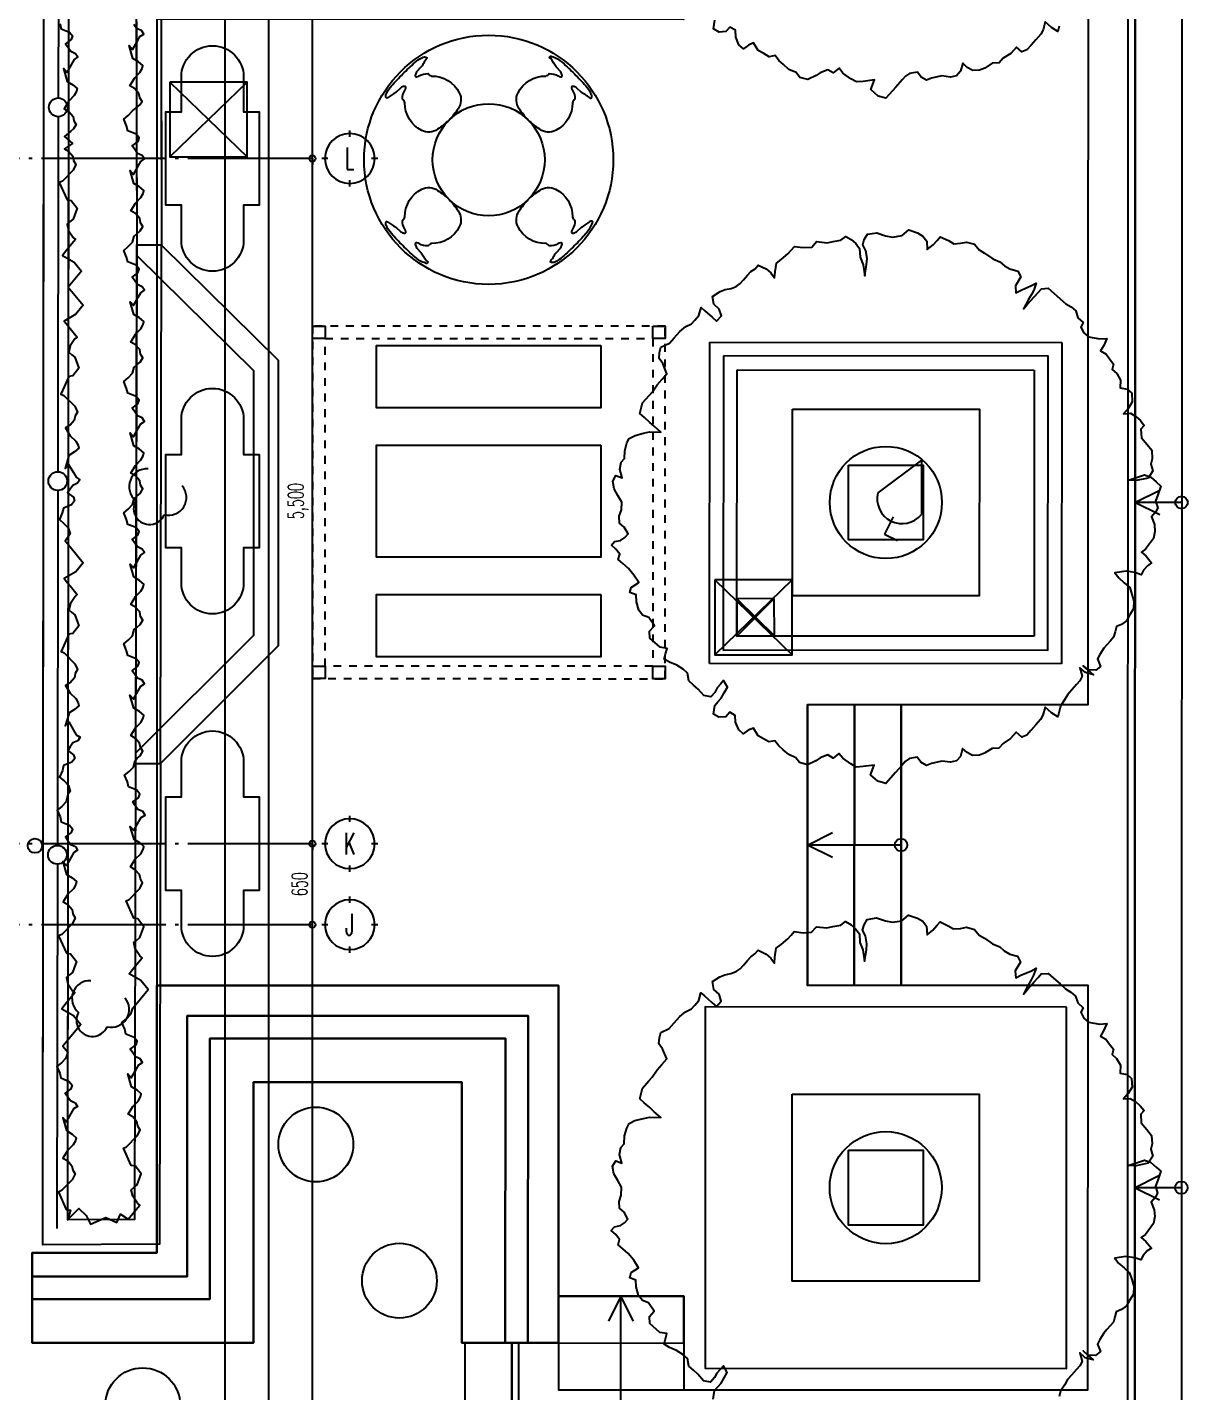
# Model space of a CAD drawing. Header units: millimetres. Extents: x -67913 to 128525, y -54442 to 63422.
# Drawn here: x 112546 to 121860, y -3749 to 7203 of the extents above; entities that cross this region are included whole.
import ezdxf
from ezdxf.enums import TextEntityAlignment as Align

# ---------------------------------------------------------------- set-up
doc = ezdxf.new("R2010")
doc.units = ezdxf.units.MM
doc.header["$LTSCALE"] = 500
doc.header["$PDMODE"] = 35
doc.linetypes.add('AXIS', pattern=[2.35, 2, -0.15, 0.05, -0.15])
doc.linetypes.add('HIDDEN2', pattern=[0.25, 0.125, -0.125])
doc.layers.get('0').update_dxf_attribs({"plot": 0})
for name, color, linetype in [('020KijnSn', 1, 'AXIS'), ('030KijnSp', 8, 'Continuous'), ('040KijunF', 7, 'Continuous'), ('090Gaikou', 5, 'Continuous')]:
    doc.layers.add(name, color=color, linetype=linetype)
doc.layers.add('HOJO', color=211, linetype='Continuous', plot=False)
doc.styles.add('Dim', font='simplex.shx', dxfattribs={"width": 0.6, "bigfont": 'extfont2.shx'})
doc.styles.get("Standard").update_dxf_attribs({"font": 'simplex.shx', "width": 0.7, "bigfont": 'extfont2.shx'})
doc.dimstyles.new('PRO1-50', dxfattribs={"dimscale": 50, "dimtxt": 2.5, "dimasz": 1, "dimexe": 0.5, "dimexo": 0.5, "dimgap": 0.8, "dimtad": 1, "dimdec": 3, "dimdsep": 46, "dimlunit": 6, "dimtxsty": 'Dim', "dimblk": 'ORIGIN', "dimcen": 0, "dimadec": 3, "dimazin": 2, "dimtfac": 1, "dimtdec": 3, "dimtix": 1, "dimtmove": 2, "dimatfit": 3, "dimldrblk": 'ORIGIN', "dimfxl": 0, "dimarcsym": 0})

# ---------------------------------------------------------------- blocks, each defined once
blk = doc.blocks.new('通り芯記号')
at = {"layer": '040KijunF'}
for p, q in [((0, 3.5), (0, 4.5)), ((-4.5, 0), (-3.5, 0)), ((3.5, 0), (4.5, 0)), ((0, -4.5), (0, -3.5))]:
    blk.add_line(p, q, dxfattribs=at)
blk.add_circle((0, 0), 4, dxfattribs=at)
at = {"layer": '040KijunF', "width": 0.6}
blk.add_attdef('通り芯符号', text='', height=3.5, dxfattribs=at).set_placement((0, 0), align=Align.MIDDLE)
blk = doc.blocks.new('_Origin')
at = {"color": 0, "linetype": 'ByBlock', "lineweight": -2}
blk.add_line((0, 0), (-1, 0), dxfattribs=at)
blk.add_circle((0, 0), 0.5, dxfattribs=at)
blk = doc.blocks.new('*D760')
at = {"layer": '030KijnSp', "color": 0, "lineweight": -2, "transparency": 16777216}
blk.add_line((114835, 50), (114835, 600), dxfattribs=at)
at = {"layer": 'Defpoints', "color": 0, "transparency": 16777216}
for p in [(114835, 650), (114835, 650), (114835, 0)]:
    blk.add_point(p, dxfattribs=at)
at = {"layer": '030KijnSp', "color": 0, "lineweight": -2, "transparency": 16777216, "xscale": 50, "yscale": 50, "zscale": 50}
for p, rotation in [((114835, 650), 90), ((114835, 0), 270)]:
    blk.add_blockref('_Origin', p, dxfattribs=dict(at, rotation=rotation))
at = {"layer": '030KijnSp', "color": 0, "transparency": 16777216, "insert": (114732, 325), "char_height": 125, "attachment_point": 5, "rotation": 90, "style": 'Dim'}
blk.add_mtext('650', dxfattribs=at)
blk = doc.blocks.new('*D761')
at = {"layer": '030KijnSp', "color": 0, "lineweight": -2, "transparency": 16777216}
blk.add_line((114835, 700), (114835, 6100), dxfattribs=at)
at = {"layer": 'Defpoints', "color": 0, "transparency": 16777216}
for p in [(114835, 6150), (114835, 6150), (114835, 650)]:
    blk.add_point(p, dxfattribs=at)
at = {"layer": '030KijnSp', "color": 0, "lineweight": -2, "transparency": 16777216, "xscale": 50, "yscale": 50, "zscale": 50}
for p, rotation in [((114835, 6150), 90), ((114835, 650), 270)]:
    blk.add_blockref('_Origin', p, dxfattribs=dict(at, rotation=rotation))
at = {"layer": '030KijnSp', "color": 0, "transparency": 16777216, "insert": (114720, 3400), "char_height": 125, "attachment_point": 5, "rotation": 90, "style": 'Dim'}
blk.add_mtext('5,500', dxfattribs=at)
blk = doc.blocks.new('*D762')
at = {"layer": '030KijnSp', "color": 0, "lineweight": -2, "transparency": 16777216}
blk.add_line((114835, 6200), (114835, 11600), dxfattribs=at)
at = {"layer": 'Defpoints', "color": 0, "transparency": 16777216}
for p in [(114835, 11650), (114835, 11650), (114835, 6150)]:
    blk.add_point(p, dxfattribs=at)
at = {"layer": '030KijnSp', "color": 0, "lineweight": -2, "transparency": 16777216, "xscale": 50, "yscale": 50, "zscale": 50}
for p, rotation in [((114835, 11650), 90), ((114835, 6150), 270)]:
    blk.add_blockref('_Origin', p, dxfattribs=dict(at, rotation=rotation))
at = {"layer": '030KijnSp', "color": 0, "transparency": 16777216, "insert": (114720, 8900), "char_height": 125, "attachment_point": 5, "rotation": 90, "style": 'Dim'}
blk.add_mtext('5,500', dxfattribs=at)

msp = doc.modelspace()

# ---------------------------------------------------------------- linework, layer by layer
at = {"layer": '020KijnSn'}
for p, q in [((114834.6088, 6150), (72434.6088, 6150)), ((114834.6088, 650), (72434.6088, 650)), ((114834.6088, 0), (72434.6088, 0))]:
    msp.add_line(p, q, dxfattribs=at)
at = {"layer": '090Gaikou'}
for p, q in [((112670.7274, -2570.7529), (112684.8946, 12890.5459)), ((112670.7274, -2570.7529), (112684.8946, 12890.5459)), ((112870.912, -2369.5023), (112884.8947, 12890.5018)), ((113410.1123, 12371.6052), (113424.482, 5371.6997)), ((113610.2818, 12289.3006), (113624.3103, 5455.5397)), ((112798.1314, 9485.7464), (112794.9397, 6635.7483)), ((112794.7716, 6485.7482), (112791.5799, 3635.7501)), ((113424.482, 5371.6997), (114360.9453, 4448.3597)), ((113624.3103, 5455.5397), (114560.9373, 4532.0378)), ((118022.4603, 2097.0485), (118024.9479, 4674.8899)), ((118024.9479, 4674.8899), (120849.1723, 4672.1647)), ((120849.1723, 4672.1647), (120846.6847, 2094.3233)), ((114560.9373, 4532.0378), (114561.1542, 2237.308)), ((114360.9453, 4448.3597), (114361.1462, 2320.2871)), ((118242.6724, 2316.8361), (118244.7356, 4454.6778)), ((118244.7356, 4454.6778), (120628.9602, 4452.3771)), ((120628.9602, 4452.3771), (120626.8971, 2314.5354)), ((119722.2679, 3728.573), (119373.5675, 3466.7847)), ((119722.2679, 3728.573), (119722.4782, 3292.5398)), ((112791.412, 3485.7502), (112788.2201, 635.7518)), ((119495.7494, 3274.989), (119426.0514, 3135.4248)), ((119426.0514, 3135.4248), (119530.7246, 3083.1513)), ((114361.1462, 2320.2871), (113414.9358, 1376.4021)), ((120626.8971, 2314.5354), (118242.6724, 2316.8361)), ((114561.1542, 2237.308), (113614.7839, 1293.2634)), ((120846.6847, 2094.3233), (118022.4603, 2097.0485)), ((113414.9358, 1376.4021), (113408.0816, -2366.1568)), ((113414.9358, 1376.4021), (113408.0816, -2366.1568)), ((113614.7839, 1293.2634), (113607.718, -2564.9173)), ((112788.0522, 485.752), (112784.7767, -2439.0167)), ((113408.0816, -2366.1568), (112870.912, -2369.5023)), ((113408.0816, -2366.1568), (112870.912, -2369.5023)), ((113607.718, -2564.9173), (112670.7274, -2570.7529))]:
    msp.add_line(p, q, dxfattribs=at)
for points in [[(116059.7171, -4482.6984), (116059.7171, -4482.6984), (116059.9651, -3357.6984), (116434.9651, -3357.7811), (116434.7998, -4107.7811), (121434.7997, -4108.8834), (121442.9558, 32886.1157), (116818.0386, 33262.1353), (116817.956, 32887.1353), (116818.0386, 33262.1353), (121818.0385, 33261.033), (121809.717, -4483.9661), (116059.7171, -4482.6984), (116059.7171, -4482.6984)], [(112884.8947, 12890.5018), (113409.2358, 12890.037), (113409.2358, 12890.037), (113409.2358, 12890.037), (113424.482, 5371.6997), (113424.482, 5371.6997), (113414.9358, 1376.4021), (113414.9358, 1376.4021), (113408.0816, -2366.1568), (112870.912, -2369.5023)], [(113690.9838, 6762.8239), (113690.8515, 6162.824), (114310.8515, 6162.6873), (114310.9837, 6762.6873)], [(117537.6257, 4246.8686), (117563.6855, 4276.2832), (117601.9237, 4334.2579), (117640.9758, 4378.3372), (117680.0601, 4422.453), (117647.303, 4503.9765), (117617.057, 4543.8605), (117621.0398, 4592.7908), (117632.4044, 4635.2464), (117700.0403, 4667.1545), (117739.1247, 4711.2703), (117784.7051, 4762.7184), (117831.1161, 4800.2998), (117878.3877, 4824.0311), (117904.4475, 4853.4457), (117937.0142, 4890.2048), (117954.0456, 4953.8585), (117983.4492, 4927.8084), (118042.2626, 4875.7027), (118079.0083, 4843.1478), (118118.0819, 4887.2515), (118100.8568, 4941.8399), (118056.7386, 4980.9264), (118046.037, 5042.888), (118106.3439, 5081.3327), (118147.0905, 5097.7139), (118195.1685, 5107.5781), (118235.9467, 5123.9312), (118269.344, 5146.8235), (118295.4146, 5176.2503), (118327.9705, 5212.9972), (118354.0196, 5242.3996), (118387.4288, 5265.303), (118413.4671, 5294.6933), (118477.9325, 5263.8205), (118514.6989, 5231.2473), (118544.9534, 5191.3558), (118548.9122, 5240.2639), (118558.6244, 5310.4237), (118598.5224, 5340.6659), (118651.4618, 5385.6161), (118677.5109, 5415.0186), (118703.5815, 5444.4453), (118773.733, 5434.7752), (118843.047, 5438.9347), (118882.1314, 5483.0505), (118966.1389, 5474.2356), (119014.2459, 5484.0958), (119076.1923, 5494.7826), (119116.1167, 5525.0448), (119159.3551, 5499.8037), (119196.1191, 5467.2327), (119226.3868, 5427.3512), (119230.5659, 5358.0153), (119255.1502, 5296.9071), (119267.5259, 5207.2219), (119282.8818, 5298.6002), (119286.8443, 5347.5051), (119276.1572, 5409.4756), (119252.4143, 5456.7293), (119263.7715, 5499.1913), (119288.9961, 5542.4551), (119364.8203, 5553.9996), (119435.8001, 5530.443), (119492.0953, 5519.9396), (119567.9485, 5531.48), (119620.8676, 5576.4049), (119691.8506, 5552.8887), (119735.143, 5527.6866), (119765.3676, 5487.7564), (119769.5779, 5418.4581), (119816.013, 5456.0398), (119848.569, 5492.7867), (119874.6396, 5522.2135), (119939.0966, 5491.3264), (119982.3433, 5466.0996), (120037.8032, 5469.4672), (120085.9126, 5479.3253), (120149.5608, 5462.3075), (120187.1624, 5415.8851), (120230.4223, 5390.6683), (120295.7473, 5345.9247), (120352.8791, 5321.549), (120389.6333, 5288.9866), (120432.8932, 5263.7698), (120496.5307, 5246.7398), (120520.2543, 5199.4816), (120477.6701, 5128.2697), (120481.0115, 5072.8071), (120528.2841, 5096.5592), (120601.1134, 5127.8445), (120644.7878, 5150.663), (120624.0175, 5094.4434), (120605.3178, 5058.5298), (120580.0934, 5015.2441), (120561.3925, 4979.3316), (120542.6928, 4943.418), (120575.2595, 4980.1771), (120601.3086, 5009.5795), (120627.3684, 5038.9941), (120659.9244, 5075.741), (120685.9734, 5105.1434), (120741.4129, 5108.4857), (120785.5311, 5069.3992), (120836.9696, 5023.8273), (120881.0878, 4984.7408), (120924.3585, 4959.5362), (120961.1176, 4926.9695), (120978.3319, 4872.3689), (121022.438, 4833.2931), (121003.7468, 4797.372), (121027.4729, 4750.1116), (121064.2235, 4717.5524), (121155.5903, 4702.1958), (121211.037, 4705.5535), (121186.6695, 4648.421), (121161.4798, 4605.1697), (121204.7348, 4579.9572), (121234.9761, 4540.0556), (121265.208, 4500.119), (121253.865, 4457.6877), (121290.6119, 4425.1318), (121321.6935, 4371.3548), (121318.5353, 4308.5413), (121374.8366, 4298.0325), (121411.5847, 4265.4755), (121415.7808, 4196.1464), (121384.0446, 4145.5205), (121344.9925, 4101.4412), (121400.4391, 4104.7989), (121443.7015, 4079.5799), (121480.4606, 4047.0132), (121510.7165, 4007.0987), (121484.6674, 3977.6963), (121488.8381, 3908.368), (121533.7938, 3855.4519), (121571.3846, 3809.0173), (121575.5675, 3739.6783), (121564.2184, 3697.2524), (121581.4459, 3642.6618), (121543.2234, 3584.6949), (121447.0084, 3564.9537), (121384.1848, 3568.0882), (121513.81, 3610.7537), (121563.5613, 3592.8517), (121607.6674, 3553.776), (121644.4277, 3521.2082), (121620.8905, 3450.2307), (121603.0502, 3400.4682), (121620.2694, 3345.8633), (121601.5591, 3309.9157), (121569.0248, 3273.193), (121593.5647, 3212.0372), (121596.9107, 3156.5922), (121586.4102, 3100.3052), (121522.1171, 3012.9116), (121488.7209, 2990.0401), (121525.48, 2957.4733), (121570.4369, 2904.5562), (121537.0108, 2881.646), (121504.4441, 2844.8869), (121485.7613, 2808.9801), (121435.9803, 2826.8216), (121365.8227, 2836.4971), (121276.1146, 2824.1003), (121306.3667, 2784.2109), (121350.48, 2745.1287), (121394.5788, 2706.0594), (121411.8088, 2651.4667), (121429.0245, 2596.8432), (121425.8663, 2534.0296), (121394.1325, 2483.4015), (121368.9164, 2440.1302), (121329.0099, 2409.8955), (121288.2764, 2393.5244), (121276.9117, 2351.0906), (121265.5602, 2308.6669), (121239.5112, 2279.2645), (121213.4729, 2249.8742), (121187.413, 2220.4596), (121155.6817, 2169.8294), (121136.9928, 2133.928), (121161.5616, 2072.79), (121121.6406, 2042.5464), (121058.8133, 2045.6842), (121022.0627, 2078.2434), (121058.8133, 2045.6842), (121102.9242, 2006.6042), (121039.2819, 2023.6385), (120995.1868, 2062.7046), (121013.2652, 1994.2726), (120994.5608, 1958.3414), (120968.5117, 1928.939), (120929.4274, 1884.8232), (120896.8499, 1848.0519), (120871.6612, 1804.8213), (120839.9106, 1754.1865), (120828.5725, 1711.7509), (120817.2307, 1669.3186), (120766.6153, 1701.052), (120715.1648, 1746.6346), (120698.1261, 1682.9874), (120679.4348, 1647.0881), (120640.3504, 1602.9723), (120601.2876, 1558.8808), (120568.7101, 1522.1095), (120527.9635, 1505.7284), (120483.8501, 1544.8106), (120438.2589, 1493.3503), (120377.9914, 1454.9206), (120345.4408, 1418.1798), (120289.9784, 1414.8165), (120229.6912, 1376.3891), (120188.9191, 1360.0111), (120133.4787, 1356.6457), (120090.2252, 1381.8698), (120053.4564, 1414.4451), (120036.4437, 1350.8076), (120003.8683, 1314.0387), (119955.7541, 1304.1654), (119885.6052, 1313.831), (119803.2763, 1294.964), (119762.5237, 1278.586), (119719.2455, 1303.7821), (119689.0189, 1343.7076), (119627.0484, 1332.9813), (119593.6452, 1310.0921), (119567.5865, 1280.6788), (119515.4851, 1221.8703), (119437.3411, 1133.6666), (119373.6942, 1150.7007), (119314.8882, 1202.7999), (119344.9438, 1281.1398), (119255.2517, 1268.7636), (119199.7931, 1265.4144), (119156.5136, 1290.6116), (119091.2108, 1335.3704), (119060.9545, 1375.2721), (119014.5284, 1337.6933), (118971.2564, 1362.9013), (118910.1386, 1338.3234), (118876.7405, 1315.4449), (118809.0705, 1283.5105), (118745.4394, 1300.5306), (118715.2091, 1340.4592), (118658.0789, 1364.8465), (118613.9728, 1403.9222), (118577.2259, 1436.4781), (118546.9681, 1476.366), (118498.864, 1466.5163), (118455.6203, 1491.7318), (118412.3409, 1516.9463), (118373.9061, 1577.2227), (118333.1611, 1560.8532), (118293.245, 1530.6052), (118256.4859, 1563.172), (118231.9023, 1624.2883), (118228.5673, 1679.7605), (118185.3187, 1704.9802), (118152.7434, 1668.2114), (118097.2861, 1664.8589), (118054.008, 1690.0723), (118063.6899, 1760.2371), (118089.7487, 1789.6505), (118115.7827, 1819.0359), (118141.0059, 1862.3031), (118166.206, 1905.5735), (118135.1206, 1959.3387), (118109.0855, 1929.9521), (118083.0278, 1900.5399), (118064.3321, 1864.6185), (118031.7729, 1827.8679), (117975.4827, 1838.3843), (117930.519, 1891.2987), (117893.766, 1923.8601), (117857.0093, 1956.4246), (117846.3163, 2018.4155), (117809.5609, 2050.979), (117758.9568, 2082.7153), (117701.8066, 2107.0726), (117658.5356, 2132.2622), (117669.8945, 2174.7163), (117681.2495, 2217.1391), (117624.9629, 2227.6523), (117544.0965, 2299.2958), (117540.7479, 2354.7453), (117579.8236, 2398.8514), (117534.0284, 2465.6509), (117484.2646, 2483.5119), (117454.0219, 2523.4364), (117435.9549, 2591.9082), (117432.5963, 2647.3513), (117382.8238, 2665.2221), (117394.1713, 2707.6363), (117454.4674, 2746.0885), (117416.0328, 2806.3798), (117371.0937, 2859.3073), (117326.9828, 2898.3873), (117290.2297, 2930.9486), (117301.5982, 2973.3768), (117271.3298, 3013.2894), (117234.5768, 3045.8507), (117260.6269, 3075.2544), (117308.7287, 3085.1235), (117342.1405, 3108.0225), (117368.1907, 3137.4261), (117337.1089, 3191.1881), (117300.3449, 3223.7591), (117296.9876, 3279.2184), (117314.8577, 3328.9828), (117318.0001, 3391.8103), (117286.9282, 3445.581), (117255.8674, 3499.3569), (117245.1573, 3561.3283), (117270.3668, 3604.5751), (117320.121, 3586.7205), (117302.0736, 3655.1923), (117312.6129, 3711.484), (117338.6717, 3740.8973), (117341.7978, 3803.7089), (117358.824, 3867.3324), (117377.5285, 3903.2612), (117424.7963, 3926.9981), (117493.2806, 3945.0497), (117541.3825, 3954.9166), (117631.8977, 3953.4347), (117580.4507, 3999.0141), (117543.6855, 4031.5862), (117499.5916, 4070.6512), (117462.8204, 4103.2287), (117474.1509, 4145.6189), (117485.5168, 4188.0516)], [(114836.7647, 4805.0714), (114936.7647, 4805.0494), (114936.7427, 4705.0494), (114836.7427, 4705.0714)], [(117566.7647, 4804.4696), (117666.7647, 4804.4475), (117666.7426, 4704.4475), (117566.7426, 4704.4696)], [(117150.5897, 4650.0001), (117150.5897, 4150.0001), (115350.5897, 4150.0001), (115350.5897, 4650.0001), (117150.5897, 4650.0001)], [(118134.8418, 4564.7839), (118132.5663, 2206.9423), (120736.7908, 2204.4293), (120739.0663, 4562.2709)], [(118687.9055, 4139.2222), (120187.9054, 4138.8915), (120187.5747, 2638.8916), (118687.5748, 2639.2223)], [(117150.5897, 3850.0001), (117150.5897, 2950.0001), (115350.5897, 2950.0001), (115350.5897, 3850.0001), (117150.5897, 3850.0001)], [(119137.8062, 3689.123), (119737.8062, 3688.9907), (119737.6739, 3088.9908), (119137.674, 3089.123), (119137.8062, 3689.123)], [(118065.1029, 2767.1039), (118064.9707, 2167.104), (118684.9706, 2166.9673), (118685.1029, 2766.9673)], [(117150.5897, 2650.0001), (117150.5897, 2150.0001), (115350.5897, 2150.0001), (115350.5897, 2650.0001), (117150.5897, 2650.0001)], [(114836.1629, 2075.0715), (114936.1629, 2075.0494), (114936.1408, 1975.0494), (114836.1408, 1975.0715)], [(117566.1628, 2074.4696), (117666.1628, 2074.4476), (117666.1407, 1974.4476), (117566.1408, 1974.4696)], [(118809.8824, 1766.6953), (119184.8824, 1766.6126), (119184.3852, -488.3873), (118809.3853, -488.3047)], [(119184.8824, 1766.6126), (119559.8824, 1766.5299), (119559.3852, -488.47), (119184.3852, -488.3873)], [(116032.9651, -3357.6925), (116033.4266, -1264.6925), (114362.4266, -1264.3241), (114361.9652, -3357.3241), (112584.9652, -3356.9323), (112585.1244, -2635.1917), (113585.1243, -2635.4121), (113585.5979, -487.1529), (116810.5979, -487.8639), (116809.9651, -3357.8638)], [(112585.0825, -2824.9323), (113830.0825, -2825.2068), (113830.5439, -732.2069), (116565.5439, -732.8098), (116564.9651, -3357.8098), (116809.9651, -3357.8638), (116810.5979, -487.8639), (113585.5979, -487.1529), (113585.1243, -2635.4121), (112585.1244, -2635.1917)], [(116382.98, -3357.7697), (116564.9651, -3357.8098), (116565.5439, -732.8098), (113830.5439, -732.2069), (113830.0825, -2825.2068), (112585.0825, -2824.9323), (112585.0424, -3006.9174), (114012.0275, -3007.2321), (114012.4889, -914.2321), (116383.5186, -914.7548)], [(120886.8472, -661.2627), (117986.8472, -660.6233), (117986.2079, -3560.6233), (120886.2078, -3561.2626)], [(112585.0424, -3006.9174), (112584.9652, -3356.9323), (114361.9652, -3357.3241), (114362.4266, -1264.3241), (116033.4266, -1264.6925), (116032.9651, -3357.6925), (116382.98, -3357.7697), (116383.5186, -914.7548), (114012.4889, -914.2321), (114012.0275, -3007.2321)], [(118686.6929, -1360.7776), (120186.6929, -1361.1083), (120186.3622, -2861.1083), (118686.3622, -2860.7776)], [(119136.5937, -1810.8768), (119736.5937, -1811.0091), (119736.4614, -2411.0091), (119136.4614, -2410.8768), (119136.5937, -1810.8768)], [(116810.0478, -2982.8638), (116809.9651, -3357.8638), (117814.9651, -3358.0854), (117815.0478, -2983.0854)]]:
    msp.add_lwpolyline(points, close=True, dxfattribs=at)
for points in [[(121442.9558, 32886.1157), (121434.7997, -4108.8834)], [(116489.9651, -3357.7932), (116489.8119, -4052.7932), (121379.8118, -4053.8713), (121387.9437, 32831.1278), (116817.9438, 32832.1353)], [(117815.4481, 21511.9151), (117812.3076, 7266.9155), (113587.3077, 7267.847), (113585.5979, -487.1529), (116810.5979, -487.8639), (116810.5709, -610.3639), (116810.0478, -2982.8638), (117815.0478, -2983.0854), (117814.8824, -3733.0854), (121059.8823, -3733.8008), (121060.5978, -488.8009), (118810.5978, -488.3048), (118811.095, 1766.6951), (121061.0949, 1766.1991), (121063.0229, 10511.1989), (118813.023, 10511.6949), (118813.5201, 12766.6949), (121063.5201, 12766.1988), (121064.2355, 16011.1987)], [(116434.7998, -4107.7811), (116434.9651, -3357.7811), (116809.9651, -3357.8638), (116809.8825, -3732.8638), (116809.8825, -3732.8638), (116809.8825, -3732.8638), (121059.8823, -3733.8008), (121060.5978, -488.8009), (119560.5978, -488.4702), (119561.095, 1766.5298), (121061.0949, 1766.1991), (121063.0229, 10511.1989), (119563.0229, 10511.5296), (119563.5201, 12766.5295), (121063.5201, 12766.1988), (121064.2355, 16011.1987)], [(113610.2818, 12289.3006), (113624.3103, 5455.5397), (114560.9373, 4532.0378), (114561.1542, 2237.308), (113614.7839, 1293.2634), (113607.718, -2564.9173), (112670.7274, -2570.7529), (112684.8946, 12890.5459)], [(113410.2868, 12371.7808), (113410.1123, 12371.6052), (113424.482, 5371.6997), (114360.9453, 4448.3597), (114361.1462, 2320.2871), (113414.9358, 1376.4021), (113408.0816, -2366.1568), (112870.912, -2369.5023)], [(112808.8089, 7230.0483), (112818.4868, 7191.4169), (112885.0958, 7165.2549), (112909.5125, 7134.5007), (112899.9773, 7104.8422), (112853.5329, 7069.8552), (112874.4618, 7040.5287), (112895.9709, 7010.3894), (112934.466, 6993.1567), (112953.2562, 6965.0379), (112923.2277, 6944.9717), (112902.1246, 6907.8354), (112864.1949, 6841.0883), (112835.9655, 6872.6336), (112861.5348, 6787.9415), (112867.1028, 6769.4988), (112912.5605, 6741.7027), (112946.6826, 6712.4956), (112941.5266, 6688.3224), (112923.1747, 6655.1463), (112879.137, 6611.587), (112841.9663, 6548.3776), (112880.0631, 6526.6264), (112913.5424, 6488.5701), (112921.146, 6452.6301), (112939.9828, 6422.4976), (112917.6983, 6387.3351), (112894.5029, 6367.3798), (112846.3199, 6325.5483), (112909.5516, 6269.9597), (112844.3148, 6227.5769), (112878.3588, 6207.6446), (112911.4214, 6169.2257), (112918.6329, 6133.205), (112937.14, 6102.8689), (112914.4354, 6056.1873), (112828.1809, 5968.7597), (112803.5362, 5957.6771), (112866.4931, 5817.6775), (112899.6907, 5811.8557), (112946.5137, 5750.288), (112914.4737, 5662.8604), (112891.0622, 5643.1591), (112866.8155, 5622.755), (112878.3588, 5571.7398), (112915.7069, 5515.0961), (112934.1895, 5500.3187), (112878.3588, 5432.5942), (112855.8494, 5405.2897), (112828.3286, 5371.906), (112923.0831, 5317.6729), (112982.2265, 5245.0226), (112874.7317, 5116.3114), (112995.0836, 4972.0763), (112935.9081, 4899.4522), (112841.1298, 4845.2608), (112868.6359, 4811.865), (112891.1332, 4784.5505), (112946.934, 4716.8014), (112928.4449, 4702.0322), (112891.0718, 4645.4049), (112879.506, 4594.3949), (112903.7437, 4573.98), (112927.1466, 4554.2684), (112959.148, 4466.8267), (112912.2979, 4405.2796), (112879.0977, 4399.4725), (112816.079, 4259.5007), (112840.7188, 4248.4072), (112926.9348, 4160.9416), (112949.6189, 4114.25), (112931.0983, 4083.922), (112923.8709, 4047.9046), (112890.7914, 4009.5002), (112852.9242, 3987.3518), (112890.754, 3924.5346), (112935.2448, 3881.4382), (112953.9426, 3848.4558), (112959.3511, 3824.3378), (112925.5363, 3794.7755), (112880.3718, 3766.5055), (112874.997, 3748.0056), (112850.3148, 3663.0508), (112878.2127, 3694.8895), (112916.8384, 3628.5428), (112938.3287, 3591.6292), (112968.5653, 3571.8781), (112950.0703, 3543.5643), (112911.7575, 3525.93), (112890.5648, 3495.5674), (112869.9437, 3466.0236), (112916.7515, 3431.5243), (112926.5963, 3401.9671), (112902.5025, 3370.9592), (112836.1708, 3344.1021), (112826.8974, 3305.3716), (112803.9238, 3251.0945), (112841.0191, 3221.1866), (112875.5684, 3185.247), (112890.4064, 3136.3051), (112850.6705, 3079.0741), (112892.2534, 3029.2394), (112996.0663, 2904.8253), (112936.8908, 2832.2011), (112842.1124, 2778.0098), (112869.6186, 2744.614), (112892.1159, 2717.2995), (112947.9167, 2649.5504), (112929.4276, 2634.7812), (112892.0545, 2578.1539), (112880.4887, 2527.1438), (112904.7264, 2506.729), (112928.1292, 2487.0174), (112960.1307, 2399.5757), (112913.2806, 2338.0286), (112880.0804, 2332.2215), (112817.0617, 2192.2496), (112841.7015, 2181.1562), (112927.9175, 2093.6906), (112950.6016, 2046.9989), (112932.081, 2016.671), (112924.8536, 1980.6535), (112891.7741, 1942.2492), (112853.9069, 1920.1008), (112891.7366, 1857.2835), (112936.2275, 1814.1871), (112954.9253, 1781.2048), (112960.3338, 1757.0868), (112926.519, 1727.5245), (112881.3545, 1699.2545), (112875.9796, 1680.7546), (112851.2975, 1595.7998), (112879.1954, 1627.6385), (112917.8211, 1561.2918), (112939.3114, 1524.3782), (112969.548, 1504.627), (112951.053, 1476.3133), (112912.7402, 1458.679), (112891.5475, 1428.3164), (112870.9264, 1398.7726), (112917.7342, 1364.2733), (112927.579, 1334.7161), (112903.4852, 1303.7082), (112837.1535, 1276.8511), (112827.8801, 1238.1206), (112804.9065, 1183.8435), (112842.0018, 1153.9355), (112876.5511, 1117.996), (112891.3891, 1069.0541), (112872.8273, 1044.0675), (112857.9587, 985.258), (112823.3935, 949.3337), (112786.285, 919.4421), (112809.2347, 865.1549), (112818.4911, 826.4203), (112884.8109, 799.5339), (112908.8911, 768.5154), (112899.0332, 738.9626), (112852.2102, 704.4839), (112872.8183, 674.931), (112893.9976, 644.559), (112932.3026, 626.9079), (112950.7851, 598.586), (112920.5398, 578.8482), (112899.0332, 541.9441), (112860.3782, 475.6144), (112832.4944, 507.4654), (112857.1391, 422.4997), (112862.5058, 403.9974), (112907.6579, 375.7075), (112941.4596, 346.1303), (112936.0405, 322.0147), (112917.3281, 289.0406), (112872.8183, 245.9638), (112834.9608, 183.1633), (112872.8183, 160.9982), (112905.8809, 122.5792), (112913.0923, 86.5586), (112931.5995, 56.2225), (112908.8949, 9.5409), (112822.6403, -77.8868), (112797.9956, -88.9693), (112860.9526, -228.969), (112894.1502, -234.7907), (112940.9732, -296.3584), (112908.9332, -383.786), (112885.5217, -403.4873), (112861.275, -423.8915), (112872.8183, -474.9066), (112910.1664, -531.5504), (112928.649, -546.3278), (112872.8183, -614.0522), (112850.3089, -641.3568), (112822.7881, -674.7405), (112917.5426, -728.9736), (112976.686, -801.6239), (112872.8183, -925.9921), (112831.2134, -975.8086), (112870.9334, -1022.8652), (112856.0738, -1071.8006), (112821.5086, -1107.7249), (112784.4002, -1137.6165), (112807.3498, -1191.9037), (112816.6062, -1230.6383), (112882.926, -1257.5247), (112907.0062, -1288.5431), (112897.1483, -1318.096), (112850.3253, -1352.5747), (112870.9334, -1382.1275), (112892.1127, -1412.4995), (112930.4177, -1430.1507), (112948.9003, -1458.4726), (112918.6549, -1478.2104), (112897.1483, -1515.1145), (112858.4934, -1581.4442), (112830.6095, -1549.5932), (112855.2542, -1634.5588), (112860.6209, -1653.0612), (112905.773, -1681.351), (112939.5747, -1710.9283), (112934.1556, -1735.0438), (112915.4432, -1768.018), (112870.9334, -1811.0948), (112833.0759, -1873.8953), (112870.9334, -1896.0604), (112903.996, -1934.4793), (112911.2075, -1970.5), (112929.7147, -2000.8361), (112907.01, -2047.5177), (112820.7555, -2134.9453), (112796.1108, -2146.0279), (112859.0677, -2286.0276), (112892.2653, -2291.8493), (112869.6995, -2369.5021), (112961.2844, -2277.5984), (113018.8702, -2334.9845), (113052.5291, -2404.4642), (113138.2843, -2367.8294), (113176.3369, -2351.5731), (113264.7723, -2390.5881), (113294.4896, -2323.2278), (113356.5378, -2362.7708), (113392.8075, -2318.7744), (113448.6382, -2251.0499), (113430.1556, -2236.2726), (113392.8075, -2179.6288), (113381.2642, -2128.6136), (113405.5109, -2108.2095), (113428.9225, -2088.5082), (113460.9625, -2001.0806), (113414.1395, -1939.5129), (113380.9418, -1933.6911), (113317.9849, -1793.6915), (113342.6296, -1782.6089), (113428.8842, -1695.1813), (113451.5888, -1648.4997), (113433.0816, -1618.1636), (113425.8701, -1582.1429), (113392.8075, -1543.724), (113354.95, -1521.5589), (113392.8075, -1458.7583), (113437.3174, -1415.6816), (113456.0297, -1382.7074), (113461.4489, -1358.5919), (113427.6471, -1329.0146), (113382.4951, -1300.7248), (113377.1284, -1282.2224), (113352.4837, -1197.2568), (113380.3675, -1229.1078), (113419.0224, -1162.7781), (113440.529, -1125.874), (113470.7744, -1106.1362), (113452.2918, -1077.8143), (113413.9868, -1060.1631), (113392.8075, -1029.7911), (113372.1994, -1000.2382), (113419.0224, -965.7596), (113428.8803, -936.2067), (113404.8002, -905.1883), (113338.4803, -878.3018), (113329.224, -839.5673), (113306.2743, -785.2801), (113343.3828, -755.3885), (113377.948, -719.4641), (113392.8075, -670.5288), (113517.4777, -521.2523), (113458.3343, -448.6021), (113363.5798, -394.369), (113391.1006, -360.9853), (113413.61, -333.6807), (113469.4406, -265.9562), (113450.9581, -251.1789), (113413.61, -194.5351), (113402.0667, -143.5199), (113426.3134, -123.1158), (113449.7249, -103.4145), (113481.7649, -15.9869), (113434.9419, 45.5808), (113401.7443, 51.4025), (113338.7873, 191.4022), (113363.432, 202.4848), (113449.6866, 289.9124), (113472.3912, 336.594), (113453.884, 366.9301), (113446.6725, 402.9508), (113413.61, 441.3697), (113375.7525, 463.5348), (113413.61, 526.3354), (113458.1198, 569.4121), (113476.8321, 602.3863), (113482.2513, 626.5018), (113448.4496, 656.0791), (113403.2975, 684.3689), (113397.9308, 702.8713), (113373.2861, 787.8369), (113401.1699, 755.9859), (113439.8249, 822.3156), (113461.3315, 859.2197), (113491.5768, 878.9575), (113473.0943, 907.2794), (113434.7893, 924.9306), (113413.61, 955.3026), (113393.0019, 984.8554), (113439.8249, 1019.3341), (113449.6828, 1048.887), (113425.6026, 1079.9054), (113359.2827, 1106.7919), (113350.0264, 1145.5264), (113327.0767, 1199.8136), (113364.1852, 1229.7052), (113398.7504, 1265.6296), (113413.61, 1314.5649), (113413.61, 1314.5649), (113429.3698, 1336.3235), (113452.5652, 1356.2788), (113474.8497, 1391.4413), (113456.013, 1421.5738), (113448.4093, 1457.5138), (113414.93, 1495.5701), (113376.8332, 1517.3213), (113414.004, 1580.5307), (113458.0417, 1624.09), (113476.3935, 1657.2661), (113481.5495, 1681.4393), (113447.4274, 1710.6464), (113401.9697, 1738.4425), (113396.4017, 1756.8852), (113370.8324, 1841.5773), (113399.0618, 1810.032), (113436.9915, 1876.7791), (113458.0946, 1913.9154), (113488.1231, 1933.9816), (113469.3329, 1962.1004), (113430.8378, 1979.3331), (113409.3287, 2009.4724), (113388.3998, 2038.799), (113434.8442, 2073.7859), (113444.3795, 2103.4444), (113419.9627, 2134.1986), (113353.3537, 2160.3606), (113343.6758, 2198.992), (113320.1358, 2253.0259), (113356.9163, 2283.3201), (113391.0879, 2319.619), (113405.4132, 2368.7134), (113429.4361, 2389.3806), (113452.6315, 2409.3359), (113474.916, 2444.4983), (113456.0793, 2474.6309), (113448.4756, 2510.5708), (113414.9963, 2548.6271), (113376.8995, 2570.3783), (113414.0703, 2633.5877), (113458.108, 2677.1471), (113476.4598, 2710.3232), (113481.6158, 2734.4964), (113447.4938, 2763.7035), (113402.036, 2791.4995), (113396.468, 2809.9423), (113370.8988, 2894.6343), (113399.1281, 2863.0891), (113437.0578, 2929.8361), (113458.1609, 2966.9724), (113488.1894, 2987.0387), (113469.3992, 3015.1575), (113430.9041, 3032.3901), (113409.3951, 3062.5295), (113388.4661, 3091.856), (113434.9106, 3126.8429), (113444.4458, 3156.5015), (113420.029, 3187.2557), (113353.42, 3213.4177), (113343.7421, 3252.0491), (113320.2021, 3306.0829), (113356.9826, 3336.3772), (113391.1542, 3372.6761), (113405.4796, 3421.7705), (113429.5024, 3442.4376), (113452.6979, 3462.3929), (113474.9823, 3497.5554), (113456.1456, 3527.6879), (113448.5419, 3563.6279), (113415.0626, 3601.6842), (113376.9658, 3623.4354), (113414.1366, 3686.6448), (113458.1743, 3730.2041), (113476.5261, 3763.3802), (113481.6821, 3787.5534), (113447.5601, 3816.7605), (113402.1023, 3844.5566), (113396.5343, 3862.9993), (113370.9651, 3947.6914), (113399.1944, 3916.1461), (113437.1241, 3982.8932), (113458.2272, 4020.0295), (113488.2557, 4040.0957), (113469.4655, 4068.2145), (113430.9704, 4085.4472), (113409.4614, 4115.5865), (113388.5324, 4144.9131), (113434.9769, 4179.9), (113444.5121, 4209.5585), (113420.0953, 4240.3127), (113353.4863, 4266.4747), (113343.8084, 4305.1061), (113320.2684, 4359.14), (113357.0489, 4389.4342), (113391.2205, 4425.7331), (113405.5459, 4474.8275), (113429.5688, 4495.4947), (113452.7642, 4515.45), (113475.0486, 4550.6124), (113456.2119, 4580.745), (113448.6082, 4616.6849), (113415.1289, 4654.7412), (113377.0321, 4676.4924), (113414.2029, 4739.7018), (113458.2406, 4783.2612), (113476.5925, 4816.4373), (113481.7485, 4840.6105), (113447.6264, 4869.8176), (113402.1687, 4897.6136), (113396.6006, 4916.0564), (113371.0314, 5000.7484), (113399.2607, 4969.2032), (113437.1904, 5035.9502), (113458.2935, 5073.0865), (113488.322, 5093.1528), (113469.5319, 5121.2716), (113431.0367, 5138.5042), (113409.5277, 5168.6436), (113388.5987, 5197.9701), (113435.0432, 5232.957), (113444.5784, 5262.6156), (113420.1616, 5293.3698), (113353.5527, 5319.5318), (113343.8747, 5358.1632), (113320.3347, 5412.197), (113357.1152, 5442.4913), (113391.2868, 5478.7902), (113405.6122, 5527.8846), (113429.6351, 5548.5517), (113452.8305, 5568.507), (113475.1149, 5603.6695), (113456.2782, 5633.802), (113448.6745, 5669.742), (113415.1952, 5707.7983), (113377.0984, 5729.5495), (113414.2692, 5792.7589), (113458.3069, 5836.3182), (113476.6588, 5869.4943), (113481.8148, 5893.6675), (113447.6927, 5922.8746), (113402.235, 5950.6707), (113396.6669, 5969.1134), (113371.0977, 6053.8055), (113399.327, 6022.2602), (113437.2567, 6089.0073), (113458.3599, 6126.1436), (113488.3883, 6146.2098), (113469.5982, 6174.3286), (113431.1031, 6191.5613), (113409.594, 6221.7006), (113388.665, 6251.0272), (113435.1095, 6286.0141), (113444.6447, 6315.6726), (113420.2279, 6346.4268), (113353.619, 6372.5888), (113343.941, 6411.2202), (113320.401, 6465.2541), (113357.1815, 6495.5483), (113391.3531, 6531.8472), (113450.3196, 6581.9617), (113467.8042, 6606.6515), (113448.9675, 6636.7841), (113441.3638, 6672.724), (113407.8845, 6710.7803), (113369.7877, 6732.5315), (113406.9584, 6795.741), (113450.9962, 6839.3003), (113469.348, 6872.4764), (113474.504, 6896.6496), (113440.3819, 6925.8567), (113394.9242, 6953.6528), (113389.3562, 6972.0955), (113363.7869, 7056.7875), (113392.0163, 7025.2423), (113429.946, 7091.9893), (113451.0491, 7129.1256), (113481.0776, 7149.1919), (113462.2874, 7177.3107), (113423.7923, 7194.5433), (113402.2832, 7224.6827)], [(120829.7851, 7211.7508), (120818.4433, 7169.3185), (120767.8279, 7201.0518), (120716.3773, 7246.6345), (120699.3387, 7182.9872), (120680.6474, 7147.088), (120641.563, 7102.9722), (120602.5002, 7058.8807), (120569.9227, 7022.1094), (120529.1761, 7005.7283), (120485.0627, 7044.8105), (120439.4715, 6993.3502), (120379.2039, 6954.9205), (120346.6534, 6918.1796), (120291.191, 6914.8164), (120230.9038, 6876.389), (120190.1317, 6860.0109), (120134.6913, 6856.6456), (120091.4378, 6881.8697), (120054.669, 6914.445), (120037.6562, 6850.8074), (120005.0809, 6814.0386), (119956.9667, 6804.1653), (119886.8178, 6813.8309), (119804.4888, 6794.9639), (119763.7363, 6778.5859), (119720.458, 6803.782), (119690.2314, 6843.7075), (119628.261, 6832.9812), (119594.8578, 6810.092), (119568.799, 6780.6786), (119516.6977, 6721.8701), (119438.5537, 6633.6665), (119374.9068, 6650.7006), (119316.1007, 6702.7998), (119346.1563, 6781.1397), (119256.4643, 6768.7635), (119201.0056, 6765.4143), (119157.7262, 6790.6115), (119092.4234, 6835.3702), (119062.1671, 6875.272), (119015.741, 6837.6932), (118972.469, 6862.9012), (118911.3511, 6838.3233), (118877.9531, 6815.4448), (118810.283, 6783.5104), (118746.6519, 6800.5304), (118716.4217, 6840.4591), (118659.2914, 6864.8463), (118615.1854, 6903.9221), (118578.4384, 6936.478), (118548.1807, 6976.3659), (118500.0766, 6966.5162), (118456.8328, 6991.7317), (118413.5535, 7016.9461), (118375.1187, 7077.2226), (118334.3737, 7060.853), (118294.4576, 7030.6051), (118257.6985, 7063.1718), (118233.1149, 7124.2882), (118229.7799, 7179.7603), (118186.5313, 7204.9801), (118153.956, 7168.2113), (118098.4987, 7164.8587), (118055.2205, 7190.0721), (118064.9025, 7260.237)], [(114310.9837, 6762.6873), (113690.8515, 6162.824)], [(113690.9838, 6762.8239), (114310.8515, 6162.6873)], [(113614.7839, 1293.2634), (113624.3103, 5455.5397), (113424.3107, 5455.1291), (113414.7842, 1293.6297), (113614.7839, 1293.2634)], [(121635.1959, 3288.5283), (121435.24, 3388.6165), (121635.2841, 3488.5283)], [(121810.24, 3388.5338), (121435.24, 3388.6165)], [(118685.1029, 2766.9673), (118064.9707, 2167.104)], [(118065.1029, 2767.1039), (118684.9706, 2166.9673)], [(118542.2806, 2617.2274), (118242.2808, 2616.8358), (118242.6724, 2316.8361), (118542.6721, 2317.2277), (118542.2806, 2617.2274)], [(118242.2808, 2616.8358), (118542.6721, 2317.2277)], [(118542.2806, 2617.2274), (118242.6724, 2316.8361)], [(119009.5897, 539.1071), (118809.6338, 639.1953), (119009.6779, 739.1071)], [(119559.6338, 639.03), (118809.6338, 639.1953)], [(118052.7954, -3809.9276), (118062.4774, -3739.7628), (118088.5361, -3710.3494), (118114.5701, -3680.964), (118139.7934, -3637.6968), (118164.9934, -3594.4264), (118133.908, -3540.6612), (118107.8729, -3570.0478), (118081.8152, -3599.4599), (118063.1195, -3635.3814), (118030.5603, -3672.132), (117974.2701, -3661.6156), (117929.3064, -3608.7011), (117892.5534, -3576.1398), (117855.7967, -3543.5753), (117845.1038, -3481.5844), (117808.3483, -3449.0209), (117757.7443, -3417.2845), (117700.594, -3392.9273), (117657.3231, -3367.7376), (117668.6819, -3325.2835), (117680.0369, -3282.8607), (117623.7504, -3272.3476), (117542.884, -3200.7041), (117539.5353, -3145.2546), (117578.6111, -3101.1485), (117532.8158, -3034.3489), (117483.052, -3016.488), (117452.8093, -2976.5635), (117434.7423, -2908.0917), (117431.3837, -2852.6486), (117381.6113, -2834.7778), (117392.9587, -2792.3635), (117453.2548, -2753.9114), (117414.8202, -2693.62), (117369.8811, -2640.6926), (117325.7702, -2601.6125), (117289.0172, -2569.0512), (117300.3856, -2526.623), (117270.1172, -2486.7105), (117233.3642, -2454.1491), (117259.4143, -2424.7455), (117307.5162, -2414.8764), (117340.9279, -2391.9774), (117366.9781, -2362.5738), (117335.8963, -2308.8118), (117299.1323, -2276.2408), (117295.7751, -2220.7815), (117313.6452, -2171.0171), (117316.7876, -2108.1895), (117285.7156, -2054.4189), (117254.6549, -2000.643), (117243.9447, -1938.6716), (117269.1542, -1895.4248), (117318.9084, -1913.2794), (117300.861, -1844.8075), (117311.4003, -1788.5159), (117337.4591, -1759.1025), (117340.5852, -1696.2909), (117357.6115, -1632.6675), (117376.316, -1596.7386), (117423.5838, -1573.0018), (117492.068, -1554.9501), (117540.17, -1545.0833), (117630.6851, -1546.5651), (117579.2382, -1500.9857), (117542.473, -1468.4136), (117498.3791, -1429.3487), (117461.6078, -1396.7712), (117472.9383, -1354.381), (117484.3042, -1311.9483), (117536.4131, -1253.1313), (117562.473, -1223.7167), (117600.7112, -1165.742), (117639.7632, -1121.6627), (117678.8476, -1077.5469), (117646.0904, -996.0234), (117615.8444, -956.1394), (117619.8273, -907.2091), (117631.1918, -864.7535), (117698.8277, -832.8454), (117737.9121, -788.7296), (117783.4926, -737.2814), (117829.9036, -699.7001), (117877.1751, -675.9687), (117903.235, -646.5541), (117935.8017, -609.795), (117952.833, -546.1414), (117982.2366, -572.1915), (118041.05, -624.2972), (118077.7957, -656.852), (118116.8693, -612.7484), (118099.6442, -558.16), (118055.526, -519.0734), (118044.8245, -457.1118), (118105.1313, -418.6671), (118145.878, -402.286), (118193.9559, -392.4218), (118234.7342, -376.0686), (118268.1314, -353.1763), (118294.202, -323.7496), (118326.7579, -287.0026), (118352.807, -257.6002), (118386.2162, -234.6968), (118412.2545, -205.3066), (118476.7199, -236.1794), (118513.4863, -268.7525), (118543.7408, -308.6441), (118547.6997, -259.7359), (118557.4118, -189.5762), (118597.3099, -159.3339), (118650.2493, -114.3837), (118676.2983, -84.9813), (118702.3689, -55.5546), (118772.5204, -65.2247), (118841.8344, -61.0652), (118880.9188, -16.9494), (118964.9264, -25.7643), (119013.0333, -15.9041), (119074.9797, -5.2173), (119114.9042, 25.045), (119158.1425, -0.1962), (119194.9065, -32.7672), (119225.1742, -72.6487), (119229.3534, -141.9845), (119253.9376, -203.0928), (119266.3134, -292.778), (119281.6692, -201.3996), (119285.6317, -152.4947), (119274.9446, -90.5242), (119251.2017, -43.2706), (119262.5589, -0.8086), (119287.7836, 42.4553), (119363.6077, 53.9997), (119434.5875, 30.4431), (119490.8827, 19.9397), (119566.7359, 31.4802), (119619.655, 76.405), (119690.638, 52.8889), (119733.9304, 27.6867), (119764.155, -12.2435), (119768.3653, -81.5417), (119814.8005, -43.9601), (119847.3564, -7.2131), (119873.427, 22.2136), (119937.8841, -8.6735), (119981.1308, -33.9003), (120036.5906, -30.5326), (120084.7, -20.6745), (120148.3482, -37.6924), (120185.9499, -84.1148), (120229.2098, -109.3316), (120294.5347, -154.0752), (120351.6665, -178.4508), (120388.4208, -211.0132), (120431.6807, -236.23), (120495.3181, -253.26), (120519.0418, -300.5183), (120476.4575, -371.7302), (120479.7989, -427.1928), (120527.0715, -403.4406), (120599.9009, -372.1553), (120643.5752, -349.3369), (120622.8049, -405.5565), (120604.1053, -441.4701), (120578.8808, -484.7558), (120560.1799, -520.6683), (120541.4802, -556.5819), (120574.047, -519.8228), (120600.096, -490.4204), (120626.1559, -461.0058), (120658.7118, -424.2589), (120684.7609, -394.8564), (120740.2003, -391.5142), (120784.3186, -430.6007), (120835.757, -476.1725), (120879.8752, -515.259), (120923.1459, -540.4637), (120959.905, -573.0304), (120977.1193, -627.631), (121021.2254, -666.7067), (121002.5343, -702.6279), (121026.2603, -749.8883), (121063.0109, -782.4475), (121154.3778, -797.804), (121209.8244, -794.4463), (121185.4569, -851.5788), (121160.2672, -894.8302), (121203.5222, -920.0427), (121233.7635, -959.9442), (121263.9954, -999.8809), (121252.6524, -1042.3121), (121289.3994, -1074.8681), (121320.4809, -1128.645), (121317.3227, -1191.4586), (121373.624, -1201.9674), (121410.3722, -1234.5244), (121414.5682, -1303.8535), (121382.832, -1354.4794), (121343.78, -1398.5587), (121399.2266, -1395.201), (121442.4889, -1420.42), (121479.248, -1452.9867), (121509.5039, -1492.9012), (121483.4548, -1522.3036), (121487.6255, -1591.6319), (121532.5812, -1644.5479), (121570.1721, -1690.9825), (121574.3549, -1760.3216), (121563.0058, -1802.7475), (121580.2334, -1857.3381), (121542.0108, -1915.3049), (121445.7958, -1935.0462), (121382.9722, -1931.9116), (121512.5974, -1889.2462), (121562.3488, -1907.1482), (121606.4548, -1946.2239), (121643.2151, -1978.7917), (121619.678, -2049.7691), (121601.8377, -2099.5317), (121619.0569, -2154.1366), (121600.3466, -2190.0842), (121567.8122, -2226.8068), (121592.3521, -2287.9626), (121595.6982, -2343.4077), (121585.1977, -2399.6946), (121520.9045, -2487.0883), (121487.5083, -2509.9598), (121524.2674, -2542.5265), (121569.2243, -2595.4437), (121535.7983, -2618.3538), (121503.2315, -2655.1129), (121484.5487, -2691.0198), (121434.7677, -2673.1783), (121364.6101, -2663.5028), (121274.902, -2675.8995), (121305.1541, -2715.7889), (121349.2675, -2754.8711), (121393.3662, -2793.9404), (121410.5962, -2848.5332), (121427.8119, -2903.1567), (121424.6537, -2965.9703), (121392.9199, -3016.5983), (121367.7038, -3059.8697), (121327.7973, -3090.1044), (121287.0639, -3106.4755), (121275.6992, -3148.9092), (121264.3477, -3191.3329), (121238.2986, -3220.7354), (121212.2603, -3250.1256), (121186.2005, -3279.5402), (121154.4691, -3330.1704), (121135.7802, -3366.0719), (121160.349, -3427.2098), (121120.428, -3457.4534), (121057.6007, -3454.3156), (121020.8501, -3421.7565), (121057.6007, -3454.3156), (121101.7117, -3493.3957), (121038.0693, -3476.3614), (120993.9742, -3437.2953), (121012.0526, -3505.7273), (120993.3482, -3541.6585), (120967.2992, -3571.0609), (120928.2148, -3615.1767), (120895.6373, -3651.948), (120870.4487, -3695.1785), (120838.698, -3745.8134), (120827.3599, -3788.2489)], [(121633.9834, -2211.4715), (121434.0275, -2111.3834), (121634.0716, -2011.4716)], [(121809.0275, -2111.466), (121434.0275, -2111.3834)], [(117411.3352, -3182.9745), (117311.3352, -2982.9745), (117211.3352, -3182.9745)], [(117311.0045, -4482.9744), (117311.3352, -2982.9745)]]:
    msp.add_lwpolyline(points, dxfattribs=at)
for points in [[(114282.9102, 6805.0001), (114282.9102, 6525.0001), (114407.9102, 6525.0001), (114407.9102, 5775.0001), (114282.9102, 5775.0001), (114282.9102, 5495.0001, -1), (113782.9102, 5495.0001), (113782.9102, 5775.0001), (113657.9102, 5775.0001), (113657.9102, 6525.0001), (113782.9102, 6525.0001), (113782.9102, 6805.0001, -1), (114282.9102, 6805.0001)], [(116756.5177, 6969.4418, -0.1198673923), (116841.9342, 6919.6938, -0.0187514036), (116938.3222, 6828.4818, -0.0187514036), (117029.5341, 6732.0939, -0.0822593633), (117068.2291, 6675.756, -0.2981067437), (117069.2231, 6632.3785, 0.0173522185), (116995.7009, 6680.4645), (116955.2347, 6718.5235, 0.0635837142), (116927.6092, 6729.3686, 0.5415749772), (116915.1193, 6717.5331, 0.0625948039), (116922.5929, 6696.5222, -0.1589330097), (116941.1764, 6626.2598, 0.138590823), (116922.0532, 6598.0825, -0.2873807214), (116787.1143, 6375.8833, -0.2862176622), (116659.7885, 6384.9683, -0.0498839728), (116567.7982, 6457.9579, -0.1989123674), (116699.6002, 6139.7598, -0.1989123674), (116567.7982, 5821.5618, -0.0498839728), (116659.7885, 5894.5514, -0.2862176622), (116787.1143, 5903.6364, -0.2873807214), (116922.0532, 5681.4371, 0.138590823), (116941.1764, 5653.2599, -0.1589330097), (116922.5929, 5582.9975, 0.0625948042), (116915.1193, 5561.9865, 0.5415749738), (116927.6092, 5550.1511, 0.0635837143), (116955.2347, 5560.9962), (116995.7009, 5599.0552, 0.0155605968), (117061.7899, 5641.9424, -1.3529796079), (117079.2821, 5632.8423, -0.1198673923), (117029.5341, 5547.4258, -0.0187514036), (116938.3222, 5451.0378, -0.0187514036), (116841.9342, 5359.8259, -0.0822593633), (116785.5963, 5321.1309, -0.2981067437), (116742.2188, 5320.1369, 0.0173522185), (116790.3048, 5393.6591), (116828.3638, 5434.1253, 0.0635837141), (116839.2089, 5461.7508, 0.5415749743), (116827.3735, 5474.2407, 0.0625948043), (116806.3625, 5466.767, -0.1589330097), (116736.1001, 5448.1835, 0.138590823), (116707.9228, 5467.3068, -0.2873807214), (116485.7236, 5602.2457, -0.2862176622), (116494.8086, 5729.5715, -0.0498839728), (116567.7982, 5821.5618, -0.4142135624), (115931.4021, 5821.5618, -0.0498839728), (116004.3917, 5729.5715, -0.2862176622), (116013.4767, 5602.2457, -0.2873807214), (115791.2775, 5467.3068, 0.138590823), (115763.1002, 5448.1835, -0.1589330097), (115692.8378, 5466.767, 0.0625948042), (115671.8269, 5474.2407, 0.5415749725), (115659.9914, 5461.7508, 0.0635837143), (115670.8365, 5434.1253), (115708.8955, 5393.6591, 0.0155605968), (115751.7827, 5327.5701, -1.352979608), (115742.6826, 5310.0779, -0.1198673923), (115657.2661, 5359.8259, -0.0187514036), (115560.8782, 5451.0378, -0.0187514036), (115469.6662, 5547.4258, -0.0822593633), (115430.9712, 5603.7637, -0.2161064526), (115425.22, 5635.9753, -0.6826589826), (115437.4104, 5641.9424, 0.0155605968), (115503.4994, 5599.0552), (115543.9656, 5560.9962, 0.0635837141), (115571.5911, 5550.1511, 0.5415749738), (115584.081, 5561.9865, 0.0625948043), (115576.6074, 5582.9975, -0.1589330097), (115558.0239, 5653.2599, 0.138590823), (115577.1471, 5681.4371, -0.2873807214), (115712.086, 5903.6364, -0.2862176622), (115839.4118, 5894.5514, -0.0498839728), (115931.4021, 5821.5618, -0.1989123674), (115799.6002, 6139.7598, -0.1989123674), (115931.4021, 6457.9579, -0.0498839728), (115839.4118, 6384.9683, -0.2862176622), (115712.086, 6375.8833, -0.2873807214), (115577.1471, 6598.0825, 0.138590823), (115558.0239, 6626.2598, -0.1589330097), (115576.6074, 6696.5222, 0.0625948042), (115584.081, 6717.5331, 0.5415749783), (115571.5911, 6729.3686, 0.0635837139), (115543.9656, 6718.5235), (115503.4994, 6680.4645, 0.0155605968), (115437.4104, 6637.5773, -0.6826589857), (115425.22, 6643.5444, -0.2161064526), (115430.9712, 6675.756, -0.0822593633), (115469.6662, 6732.0939, -0.0187514036), (115560.8782, 6828.4818, -0.0187514036), (115657.2661, 6919.6938, -0.0822593633), (115713.604, 6958.3888, -0.2981067437), (115756.9815, 6959.3828, 0.0173522185), (115708.8955, 6885.8606), (115670.8365, 6845.3944, 0.0635837141), (115659.9914, 6817.7689, 0.5415749747), (115671.8269, 6805.279, 0.0625948042), (115692.8378, 6812.7526, -0.1589330097), (115763.1002, 6831.3361, 0.138590823), (115791.2775, 6812.2129, -0.2873807214), (116013.4767, 6677.274, -0.2862176622), (116004.3917, 6549.9482, -0.0498839728), (115931.4021, 6457.9579, -0.4142135624), (116567.7982, 6457.9579, -0.0498839728), (116494.8086, 6549.9482, -0.2862176622), (116485.7236, 6677.274, -0.2873807214), (116707.9228, 6812.2129, 0.138590823), (116736.1001, 6831.3361, -0.1589330097), (116806.3625, 6812.7526, 0.0625948042), (116827.3735, 6805.279, 0.5415749779), (116839.2089, 6817.7689, 0.063583714), (116828.3638, 6845.3944), (116790.3048, 6885.8606, 0.0155605968), (116747.4176, 6951.9495, -1.3529796083), (116756.5177, 6969.4418, -0.1198673923)], [(114282.9102, 4055.0001), (114282.9102, 3775.0001), (114407.9102, 3775.0001), (114407.9102, 3025.0001), (114282.9102, 3025.0001), (114282.9102, 2745.0001, -1), (113782.9102, 2745.0001), (113782.9102, 3025.0001), (113657.9102, 3025.0001), (113657.9102, 3775.0001), (113782.9102, 3775.0001), (113782.9102, 4055.0001, -1), (114282.9102, 4055.0001)], [(114282.9102, 1305.0001), (114282.9102, 1025.0001), (114407.9102, 1025.0001), (114407.9102, 275.0001), (114282.9102, 275.0001), (114282.9102, -4.9999, -1), (113782.9102, -4.9999), (113782.9102, 275.0001), (113657.9102, 275.0001), (113657.9102, 1025.0001), (113782.9102, 1025.0001), (113782.9102, 1305.0001, -1), (114282.9102, 1305.0001)]]:
    msp.add_lwpolyline(points, format="xyb", close=True, dxfattribs=at)
at = {"layer": '090Gaikou', "linetype": 'HIDDEN2'}
for points in [[(114836.1408, 1975.0715), (117666.1407, 1974.4476), (117666.7647, 4804.4475), (114836.7647, 4805.0714)], [(117566.1628, 2074.4696), (114936.1629, 2075.0494), (114936.7427, 4705.0494), (117566.7426, 4704.4696)]]:
    msp.add_lwpolyline(points, close=True, dxfattribs=at)
at = {"layer": '090Gaikou'}
for centre, radius in [((116249.6002, 6139.7598), 1000), ((112794.8556, 6560.7482), 75), ((119437.7401, 3389.0569), 450), ((112791.4958, 3560.75), 75), ((121810.24, 3388.5338), 50), ((112607.9347, 633.9773), 57.9999), ((119559.6338, 639.03), 50), ((112788.1362, 560.752), 75), ((114862.3164, -1764.4344), 300), ((119436.5275, -2110.943), 450), ((121809.0275, -2111.466), 50), ((115533.0754, -2857.5823), 300), ((113473.355, -3857.1282), 300)]:
    msp.add_circle(centre, radius, dxfattribs=at)
for centre, radius, start, end in [((113507.6941, 3515.9506), 143.6961, 86.91095748, 230.74439486), ((113680.1176, 3429.8428), 143.6961, 256.18079101, 40.0142284), ((113527.8111, 3340.5476), 128.2353, 149.99118376, 336.93400212), ((119567.6254, 3418.9147), 199.875, 166.14297593, 320.78220993), ((113048.2833, -593.1318), 143.6961, 86.91095748, 230.74439486), ((113220.7068, -679.2396), 143.6961, 256.18079101, 40.0142284), ((113068.4002, -768.5348), 128.2353, 149.99118376, 336.93400212)]:
    msp.add_arc(centre, radius, start, end, dxfattribs=at)
at = {"layer": 'HOJO'}
for points in [[(72434.6088, -23200), (114834.6088, -23200), (114834.6088, 37470), (72434.6088, 37470)], [(72784.6088, -22850), (114484.6088, -22850), (114484.6088, 37120), (72784.6088, 37120)], [(73134.6088, -22500), (114134.6088, -22500), (114134.6088, 36770), (73134.6088, 36770)]]:
    msp.add_lwpolyline(points, close=True, dxfattribs=at)

# ---------------------------------------------------------------- block references
at = {"layer": '040KijunF'}
ref = msp.add_blockref('通り芯記号', (115134.6088, 6150), dxfattribs=dict(at, xscale=-50, yscale=50, zscale=50))
ref.add_attrib('通り芯符号', 'L', dxfattribs={"height": 175, "width": 0.6}).set_placement((115134.6088, 6150), align=Align.MIDDLE)
ref = msp.add_blockref('通り芯記号', (115134.6088, 650), dxfattribs=dict(at, xscale=-50, yscale=50, zscale=50))
ref.add_attrib('通り芯符号', 'K', dxfattribs={"height": 175, "width": 0.6}).set_placement((115134.6088, 650), align=Align.MIDDLE)
ref = msp.add_blockref('通り芯記号', (115134.6088, 0), dxfattribs=dict(at, xscale=-50, yscale=50, zscale=50))
ref.add_attrib('通り芯符号', 'J', dxfattribs={"height": 175, "width": 0.6}).set_placement((115134.6088, 0), align=Align.MIDDLE)

# ---------------------------------------------------------------- dimensions: what is measured, and where the dimension line sits
at = {"layer": '030KijnSp'}
for base, p1, p2, picture, middle in [((114834.6088, 11650), (114834.6088, 6150), (114834.6088, 11650), '*D762', (114720.204, 8900)), ((114834.6088, 6150), (114834.6088, 650), (114834.6088, 6150), '*D761', (114720.204, 3400)), ((114834.6088, 650), (114834.6088, 0), (114834.6088, 650), '*D760', (114732.1088, 325))]:
    dim = msp.add_linear_dim(base=base, p1=p1, p2=p2, angle=90, dimstyle='PRO1-50', dxfattribs=at)
    dim.commit()
    dim.dimension.update_dxf_attribs({"geometry": picture, "text_midpoint": middle})

doc.saveas('drawing.dxf')
